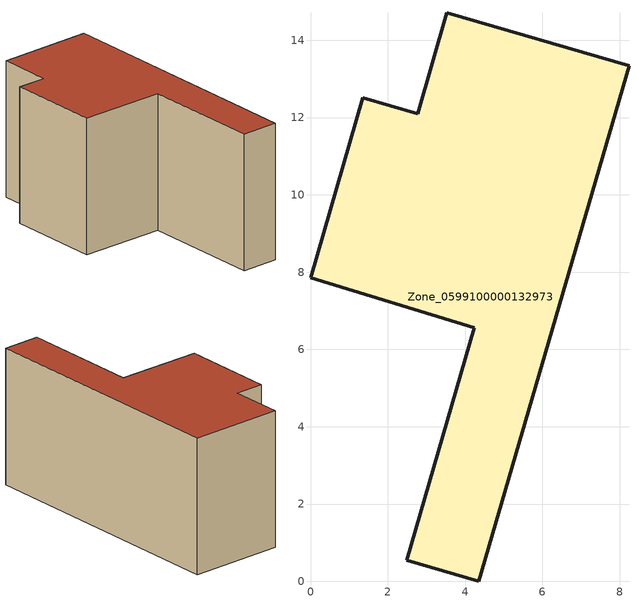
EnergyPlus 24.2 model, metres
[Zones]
Zone_0599100000132973
 floor ground (C_G): 4.35,0 2.49,0.55 4.24,6.57 0,7.86 1.35,12.52 2.77,12.1 3.53,14.71 8.24,13.34 z0
 wall outside (C_F): 8.24,13.34 3.53,14.71 2.77,12.1 1.35,12.52 0,7.86 4.24,6.57 2.49,0.55 4.35,0 8.24,13.34 z0:7.12
 roof outside (C_R): 2.49,0.55 4.35,0 8.24,13.34 3.53,14.71 2.77,12.1 1.35,12.52 0,7.86 4.24,6.57 z7.12
[BUILDING]
Pand.0599100000132973: North Axis=0; Terrain=City; Loads Convergence Tolerance Value=0.04; Temperature Convergence Tolerance Value=0.4; Solar Distribution=FullExterior; Maximum Number of Warmup Days=25; Minimum Number of Warmup Days=1
[Site:Location]
Rotterdam.The.Hague.AP_ZH_NLD Design_Conditions: Latitude=51.96; Longitude=4.45; Time Zone=1; Elevation=-4.5
[SITE:GROUNDTEMPERATURE:BUILDINGSURFACE]
18, 18, 18, 18, 18, 18, 18, 18, 18, 18, 18, 18
[MATERIAL] Thermal Absorptance=0.9; Solar Absorptance=0.7; Visible Absorptance=0.7
Name | Roughness | Thickness | Conductivity | Density | Specific Heat
G.TI.1946 | MediumSmooth | 0.15 | 1 | 540 | 1210
F.TI.1946 | Rough | 0.3 | 0.857143 | 1920 | 840
R.TI.1946 | MediumRough | 0.2 | 0.1 | 1500 | 1000
[CONSTRUCTION]
C_G: G.TI.1946
C_F: F.TI.1946
C_R: R.TI.1946
[ZONE]
Zone_0599100000132973: Type=1; Multiplier=1; Ceiling Height=Autocalculate; Volume=Autocalculate; Floor Area=autocalculate; Part of Total Floor Area=Yes
[ZONEINFILTRATION:DESIGNFLOWRATE]
Infil_Zone_0599100000132973: Zone or ZoneList or Space or SpaceList=Zone_0599100000132973; Schedule=AlwaysOn; Design Flow Rate Calculation Method=Flow/Area; Flow Rate per Floor Area=0.003; Constant Term Coefficient=1; Temperature Term Coefficient=0; Velocity Term Coefficient=0; Velocity Squared Term Coefficient=0
[HVACTEMPLATE:ZONE:IDEALLOADSAIRSYSTEM]
Zone_0599100000132973: Maximum Heating Supply Air Temperature=50; Minimum Cooling Supply Air Temperature=13; Maximum Heating Supply Air Humidity Ratio=0.0156; Minimum Cooling Supply Air Humidity Ratio=0.0077; Heating Limit=NoLimit; Cooling Limit=NoLimit; Dehumidification Control Type=ConstantSensibleHeatRatio; Cooling Sensible Heat Ratio=0.7; Dehumidification Setpoint=60; Humidification Control Type=None; Humidification Setpoint=30; Outdoor Air Method=None; Outdoor Air Flow Rate per Person=0.00944; Outdoor Air Flow Rate per Zone Floor Area=0; Outdoor Air Flow Rate per Zone=0; Demand Controlled Ventilation Type=None; Outdoor Air Economizer Type=NoEconomizer; Heat Recovery Type=None; Sensible Heat Recovery Effectiveness=0.7; Latent Heat Recovery Effectiveness=0.65
[ZONECONTROL:THERMOSTAT]
ThermostatControl_Zone_0599100000132973: Zone or ZoneList=Zone_0599100000132973; Control Type Schedule=DualSetpointControlType; Control 1=Thermostat_Zone_0599100000132973; Temperature Difference Between Cutout And Setpoint=0
[THERMOSTATSETPOINT:DUALSETPOINT]
Thermostat_Zone_0599100000132973: Heating Setpoint Temperature Schedule=HeatingSetpoint_Zone_0599100000132973; Cooling Setpoint Temperature Schedule=CoolingSetpoint_Zone_0599100000132973
[SCHEDULE:COMPACT]
HeatingSetpoint_Zone_0599100000132973: Through: 12/31, For: AllDays, Until: 24:00, 21
CoolingSetpoint_Zone_0599100000132973: Through: 12/31, For: AllDays, Until: 24:00, 24
DualSetpointControlType: Through: 12/31, For: AllDays, Until: 24:00, 4
AlwaysOn: Through: 12/31, For: AllDays, Until: 24:00, 1
